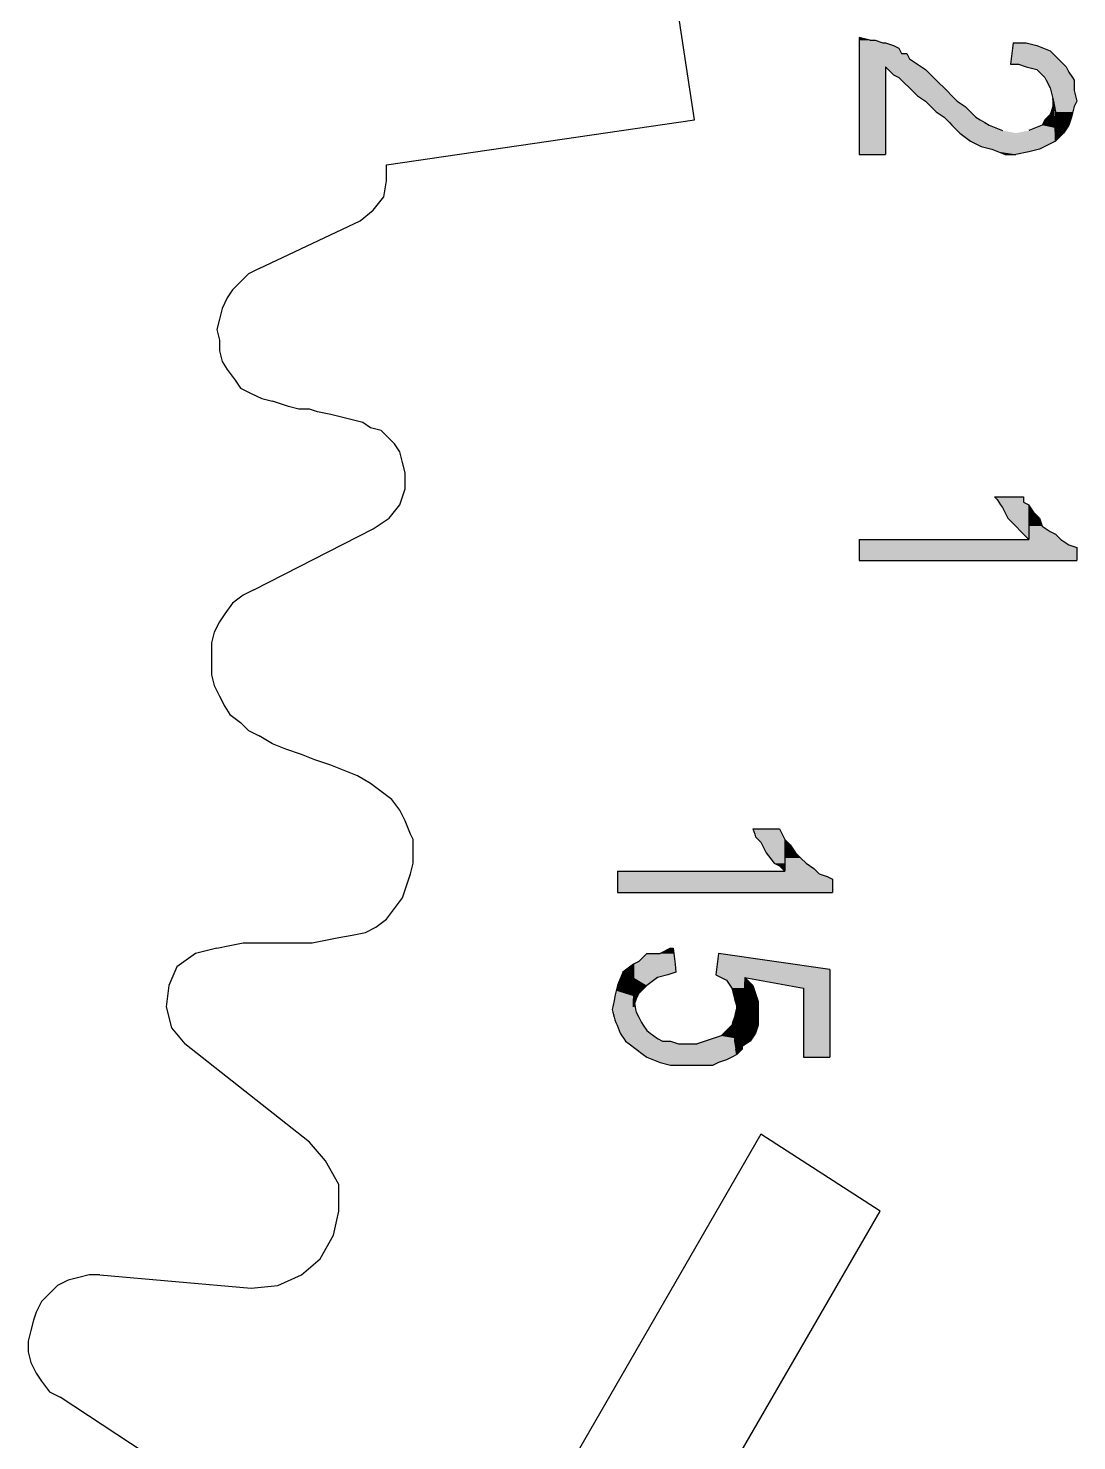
# Model space of a CAD drawing. Extents: x -1063 to 1100, y -467 to 441.
# Drawn here: x 955.3 to 1021.1, y -365.2 to -276.5 of the extents above; entities that cross this region are included whole.
import ezdxf

# ---------------------------------------------------------------- set-up
doc = ezdxf.new("R2010")
doc.units = 0
doc.layers.add('H', color=7, linetype='CONTINUOUS')
doc.layers.add('P', color=250, linetype='CONTINUOUS')

# ---------------------------------------------------------------- blocks, each defined once
blk = doc.blocks.new('*U444')
at = {"layer": 'H', "color": 0, "linetype": 'CONTINUOUS'}
for p, q in [((1007.465, -277.084), (1007.465, -277.251)), ((1008.132, -277.251), (1007.465, -277.084)), ((1007.465, -277.251), (1007.465, -277.417)), ((1007.465, -277.417), (1007.465, -277.584)), ((1008.132, -277.251), (1008.465, -277.251)), ((1008.465, -277.251), (1008.965, -277.417)), ((1008.965, -277.417), (1009.132, -277.417)), ((1009.132, -277.417), (1009.632, -277.584)), ((1007.465, -277.584), (1007.465, -277.751)), ((1007.465, -277.751), (1007.465, -278.084)), ((1007.465, -278.084), (1007.465, -278.417)), ((1009.632, -277.584), (1009.965, -277.751)), ((1009.965, -277.751), (1010.132, -278.084)), ((1010.132, -278.084), (1010.465, -278.084)), ((1010.465, -278.084), (1010.632, -278.417)), ((1007.465, -278.417), (1007.465, -278.751)), ((1007.465, -278.751), (1007.465, -278.917)), ((1007.465, -278.917), (1007.465, -279.084)), ((1007.465, -279.084), (1007.465, -279.417)), ((1009.132, -278.917), (1009.132, -279.084)), ((1009.132, -278.917), (1009.298, -279.084)), ((1009.132, -279.084), (1009.132, -279.417)), ((1009.298, -279.084), (1009.632, -279.417)), ((1010.632, -278.417), (1011.132, -278.751)), ((1011.132, -278.751), (1011.382, -278.917)), ((1011.382, -278.917), (1011.632, -279.084)), ((1011.632, -279.084), (1011.965, -279.417)), ((1007.465, -279.417), (1007.465, -279.584)), ((1007.465, -279.584), (1007.465, -279.917)), ((1007.465, -279.917), (1007.465, -280.251)), ((1009.132, -279.417), (1009.132, -279.584)), ((1009.132, -279.584), (1009.132, -279.917)), ((1009.132, -279.917), (1009.132, -280.251)), ((1009.632, -279.417), (1009.965, -279.584)), ((1009.965, -279.584), (1010.298, -279.917)), ((1010.298, -279.917), (1010.632, -280.251)), ((1011.965, -279.417), (1012.132, -279.584)), ((1012.132, -279.584), (1012.465, -279.917)), ((1012.465, -279.917), (1012.798, -280.251)), ((1007.465, -280.251), (1007.465, -280.417)), ((1007.465, -280.417), (1007.465, -280.751)), ((1007.465, -280.751), (1007.465, -280.917)), ((1007.465, -280.917), (1007.465, -281.084)), ((1009.132, -280.251), (1009.132, -280.417)), ((1009.132, -280.417), (1009.132, -280.751)), ((1009.132, -280.751), (1009.132, -280.917)), ((1009.132, -280.917), (1009.132, -281.084)), ((1010.632, -280.251), (1010.798, -280.417)), ((1010.798, -280.417), (1011.132, -280.751)), ((1011.132, -280.751), (1011.382, -280.917)), ((1011.382, -280.917), (1011.632, -281.084)), ((1012.798, -280.251), (1012.965, -280.417)), ((1012.965, -280.417), (1013.298, -280.751)), ((1013.298, -280.751), (1013.465, -280.917)), ((1013.465, -280.917), (1013.632, -281.084)), ((1019.632, -280.917), (1019.632, -281.084)), ((1019.642, -281.084), (1019.632, -280.917)), ((1007.465, -281.084), (1007.465, -281.417)), ((1007.465, -281.417), (1007.465, -281.751)), ((1007.465, -281.751), (1007.465, -281.917)), ((1007.465, -281.917), (1007.465, -282.084)), ((1009.132, -281.084), (1009.132, -281.417)), ((1009.132, -281.417), (1009.132, -281.751)), ((1009.132, -281.751), (1009.132, -281.917)), ((1009.132, -281.917), (1009.132, -282.084)), ((1011.632, -281.084), (1011.965, -281.417)), ((1011.965, -281.417), (1012.298, -281.751)), ((1012.298, -281.751), (1012.548, -281.917)), ((1012.548, -281.917), (1012.798, -282.084)), ((1013.632, -281.084), (1014.132, -281.417)), ((1014.132, -281.417), (1014.465, -281.751)), ((1014.465, -281.751), (1014.632, -281.917)), ((1014.632, -281.917), (1014.798, -282.084)), ((1019.465, -281.917), (1019.298, -282.084)), ((1019.521, -281.751), (1019.465, -281.917)), ((1019.632, -281.417), (1019.521, -281.751)), ((1019.632, -281.084), (1019.632, -281.417)), ((1019.642, -281.084), (1019.663, -281.417)), ((1019.663, -281.417), (1019.684, -281.751)), ((1019.684, -281.751), (1019.694, -281.917)), ((1019.694, -281.917), (1019.705, -282.084)), ((1007.465, -282.084), (1007.465, -282.251)), ((1007.465, -282.251), (1007.465, -282.417)), ((1007.465, -282.417), (1007.465, -282.584)), ((1007.465, -282.584), (1007.465, -282.751)), ((1007.465, -282.751), (1007.465, -282.917)), ((1009.132, -282.084), (1009.132, -282.251)), ((1009.132, -282.251), (1009.132, -282.417)), ((1009.132, -282.417), (1009.132, -282.584)), ((1009.132, -282.584), (1009.132, -282.751)), ((1009.132, -282.751), (1009.132, -282.917)), ((1012.798, -282.084), (1012.965, -282.251)), ((1012.965, -282.251), (1013.132, -282.417)), ((1013.132, -282.417), (1013.298, -282.584)), ((1013.298, -282.584), (1013.465, -282.751)), ((1013.465, -282.751), (1013.632, -282.917)), ((1014.798, -282.084), (1015.076, -282.251)), ((1015.076, -282.251), (1015.354, -282.417)), ((1015.354, -282.417), (1015.632, -282.584)), ((1015.632, -282.584), (1016.048, -282.751)), ((1016.048, -282.751), (1016.465, -282.917)), ((1018.548, -282.751), (1018.132, -282.917)), ((1018.965, -282.584), (1018.548, -282.751)), ((1019.048, -282.417), (1018.965, -282.584)), ((1019.132, -282.251), (1019.048, -282.417)), ((1019.298, -282.084), (1019.132, -282.251)), ((1019.705, -282.084), (1019.715, -282.251)), ((1019.715, -282.251), (1019.725, -282.417)), ((1019.725, -282.417), (1019.736, -282.584)), ((1019.736, -282.584), (1019.746, -282.751)), ((1019.746, -282.751), (1019.757, -282.917)), ((1007.465, -282.917), (1007.465, -283.084)), ((1007.465, -283.084), (1007.465, -283.584)), ((1007.465, -283.584), (1007.465, -283.751)), ((1009.132, -282.917), (1009.132, -283.084)), ((1009.132, -283.084), (1009.132, -283.584)), ((1009.132, -283.584), (1009.132, -283.751)), ((1013.632, -282.917), (1013.798, -283.084)), ((1013.798, -283.084), (1014.465, -283.584)), ((1014.465, -283.584), (1014.798, -283.751)), ((1019.798, -283.584), (1019.465, -283.751)), ((1019.757, -282.917), (1019.767, -283.084)), ((1019.767, -283.084), (1019.798, -283.584)), ((1007.465, -283.751), (1007.465, -283.917)), ((1007.465, -283.917), (1007.465, -284.084)), ((1007.465, -284.084), (1007.465, -284.251)), ((1007.465, -284.251), (1007.465, -284.417)), ((1007.465, -284.417), (1009.132, -284.417)), ((1009.132, -283.751), (1009.132, -283.917)), ((1009.132, -283.917), (1009.132, -284.084)), ((1009.132, -284.084), (1009.132, -284.251)), ((1009.132, -284.251), (1009.132, -284.417)), ((1014.798, -283.751), (1015.132, -283.917)), ((1015.132, -283.917), (1015.798, -284.084)), ((1015.798, -284.084), (1016.215, -284.251)), ((1016.215, -284.251), (1016.632, -284.417)), ((1016.632, -284.417), (1017.298, -284.417)), ((1018.132, -284.251), (1017.298, -284.417)), ((1018.798, -284.084), (1018.132, -284.251)), ((1019.132, -283.917), (1018.798, -284.084)), ((1019.465, -283.751), (1019.132, -283.917))]:
    blk.add_line(p, q, dxfattribs=at)
for points in [[(1007.465, -277.084), (1007.465, -277.251), (1008.132, -277.251)], [(1007.465, -277.251), (1007.465, -277.417), (1008.965, -277.417)], [(1007.465, -277.417), (1007.465, -277.584), (1009.632, -277.584)], [(1008.132, -277.251), (1008.132, -277.251), (1008.465, -277.251)], [(1008.965, -277.417), (1008.965, -277.417), (1009.132, -277.417)], [(1007.465, -277.584), (1007.465, -277.751), (1009.965, -277.751)], [(1007.465, -277.751), (1007.465, -278.084), (1010.132, -278.084)], [(1007.465, -278.084), (1007.465, -278.417), (1010.632, -278.417)], [(1010.132, -278.084), (1010.132, -278.084), (1010.465, -278.084)], [(1007.465, -278.417), (1007.465, -278.751), (1011.132, -278.751)], [(1007.465, -278.751), (1007.465, -278.917), (1011.382, -278.917)], [(1007.465, -278.917), (1007.465, -279.084), (1009.132, -279.084)], [(1007.465, -279.084), (1007.465, -279.417), (1009.132, -279.417)], [(1009.132, -278.917), (1009.298, -279.084), (1011.632, -279.084)], [(1009.298, -279.084), (1009.632, -279.417), (1011.965, -279.417)], [(1007.465, -279.417), (1007.465, -279.584), (1009.132, -279.584)], [(1007.465, -279.584), (1007.465, -279.917), (1009.132, -279.917)], [(1007.465, -279.917), (1007.465, -280.251), (1009.132, -280.251)], [(1009.632, -279.417), (1009.965, -279.584), (1012.132, -279.584)], [(1009.965, -279.584), (1010.298, -279.917), (1012.465, -279.917)], [(1010.298, -279.917), (1010.632, -280.251), (1012.798, -280.251)], [(1007.465, -280.251), (1007.465, -280.417), (1009.132, -280.417)], [(1007.465, -280.417), (1007.465, -280.751), (1009.132, -280.751)], [(1007.465, -280.751), (1007.465, -280.917), (1009.132, -280.917)], [(1007.465, -280.917), (1007.465, -281.084), (1009.132, -281.084)], [(1010.632, -280.251), (1010.798, -280.417), (1012.965, -280.417)], [(1010.798, -280.417), (1011.132, -280.751), (1013.298, -280.751)], [(1011.132, -280.751), (1011.382, -280.917), (1013.465, -280.917)], [(1011.382, -280.917), (1011.632, -281.084), (1013.632, -281.084)], [(1019.632, -280.917), (1019.632, -281.084), (1019.642, -281.084)], [(1007.465, -281.084), (1007.465, -281.417), (1009.132, -281.417)], [(1007.465, -281.417), (1007.465, -281.751), (1009.132, -281.751)], [(1007.465, -281.751), (1007.465, -281.917), (1009.132, -281.917)], [(1007.465, -281.917), (1007.465, -282.084), (1009.132, -282.084)], [(1011.632, -281.084), (1011.965, -281.417), (1014.132, -281.417)], [(1011.965, -281.417), (1012.298, -281.751), (1014.465, -281.751)], [(1012.298, -281.751), (1012.548, -281.917), (1014.632, -281.917)], [(1012.548, -281.917), (1012.798, -282.084), (1014.798, -282.084)], [(1019.465, -281.917), (1019.298, -282.084), (1019.705, -282.084)], [(1019.521, -281.751), (1019.465, -281.917), (1019.694, -281.917)], [(1019.632, -281.417), (1019.521, -281.751), (1019.684, -281.751)], [(1019.632, -281.084), (1019.632, -281.417), (1019.663, -281.417)], [(1007.465, -282.084), (1007.465, -282.251), (1009.132, -282.251)], [(1007.465, -282.251), (1007.465, -282.417), (1009.132, -282.417)], [(1007.465, -282.417), (1007.465, -282.584), (1009.132, -282.584)], [(1007.465, -282.584), (1007.465, -282.751), (1009.132, -282.751)], [(1007.465, -282.751), (1007.465, -282.917), (1009.132, -282.917)], [(1012.798, -282.084), (1012.965, -282.251), (1015.076, -282.251)], [(1012.965, -282.251), (1013.132, -282.417), (1015.354, -282.417)], [(1013.132, -282.417), (1013.298, -282.584), (1015.632, -282.584)], [(1013.298, -282.584), (1013.465, -282.751), (1016.048, -282.751)], [(1013.465, -282.751), (1013.632, -282.917), (1016.465, -282.917)], [(1018.548, -282.751), (1018.132, -282.917), (1019.757, -282.917)], [(1018.965, -282.584), (1018.548, -282.751), (1019.746, -282.751)], [(1019.048, -282.417), (1018.965, -282.584), (1019.736, -282.584)], [(1019.132, -282.251), (1019.048, -282.417), (1019.725, -282.417)], [(1019.298, -282.084), (1019.132, -282.251), (1019.715, -282.251)], [(1007.465, -282.917), (1007.465, -283.084), (1009.132, -283.084)], [(1007.465, -283.084), (1007.465, -283.584), (1009.132, -283.584)], [(1007.465, -283.584), (1007.465, -283.751), (1009.132, -283.751)], [(1013.632, -282.917), (1013.798, -283.084), (1017.298, -283.084)], [(1013.798, -283.084), (1014.465, -283.584), (1019.798, -283.584)], [(1014.465, -283.584), (1014.798, -283.751), (1019.465, -283.751)], [(1018.132, -282.917), (1017.298, -283.084), (1019.767, -283.084)], [(1007.465, -283.751), (1007.465, -283.917), (1009.132, -283.917)], [(1007.465, -283.917), (1007.465, -284.084), (1009.132, -284.084)], [(1007.465, -284.084), (1007.465, -284.251), (1009.132, -284.251)], [(1007.465, -284.251), (1007.465, -284.417), (1009.132, -284.417)], [(1007.465, -284.417), (1007.465, -284.417), (1009.132, -284.417)], [(1014.798, -283.751), (1015.132, -283.917), (1019.132, -283.917)], [(1015.132, -283.917), (1015.798, -284.084), (1018.798, -284.084)], [(1015.798, -284.084), (1016.215, -284.251), (1018.132, -284.251)], [(1016.215, -284.251), (1016.632, -284.417), (1017.298, -284.417)], [(1016.632, -284.417), (1016.632, -284.417), (1017.298, -284.417)]]:
    blk.add_solid(points, dxfattribs=at)
at = {"layer": 'H', "color": 0, "linetype": 'CONTINUOUS', "extrusion": (0, 0, -1)}
for points in [[(-1007.465, -277.251), (-1008.465, -277.251), (-1008.965, -277.417)], [(-1007.465, -277.417), (-1009.132, -277.417), (-1009.632, -277.584)], [(-1007.465, -277.584), (-1009.632, -277.584), (-1009.965, -277.751)], [(-1007.465, -277.751), (-1009.965, -277.751), (-1010.132, -278.084)], [(-1007.465, -278.084), (-1010.465, -278.084), (-1010.632, -278.417)], [(-1007.465, -278.417), (-1010.632, -278.417), (-1011.132, -278.751)], [(-1007.465, -278.751), (-1011.132, -278.751), (-1011.382, -278.917)], [(-1007.465, -278.917), (-1009.132, -278.917), (-1009.132, -279.084)], [(-1007.465, -279.084), (-1009.132, -279.084), (-1009.132, -279.417)], [(-1009.132, -278.917), (-1011.382, -278.917), (-1011.632, -279.084)], [(-1009.298, -279.084), (-1011.632, -279.084), (-1011.965, -279.417)], [(-1007.465, -279.417), (-1009.132, -279.417), (-1009.132, -279.584)], [(-1007.465, -279.584), (-1009.132, -279.584), (-1009.132, -279.917)], [(-1007.465, -279.917), (-1009.132, -279.917), (-1009.132, -280.251)], [(-1009.632, -279.417), (-1011.965, -279.417), (-1012.132, -279.584)], [(-1009.965, -279.584), (-1012.132, -279.584), (-1012.465, -279.917)], [(-1010.298, -279.917), (-1012.465, -279.917), (-1012.798, -280.251)], [(-1007.465, -280.251), (-1009.132, -280.251), (-1009.132, -280.417)], [(-1007.465, -280.417), (-1009.132, -280.417), (-1009.132, -280.751)], [(-1007.465, -280.751), (-1009.132, -280.751), (-1009.132, -280.917)], [(-1007.465, -280.917), (-1009.132, -280.917), (-1009.132, -281.084)], [(-1010.632, -280.251), (-1012.798, -280.251), (-1012.965, -280.417)], [(-1010.798, -280.417), (-1012.965, -280.417), (-1013.298, -280.751)], [(-1011.132, -280.751), (-1013.298, -280.751), (-1013.465, -280.917)], [(-1011.382, -280.917), (-1013.465, -280.917), (-1013.632, -281.084)], [(-1007.465, -281.084), (-1009.132, -281.084), (-1009.132, -281.417)], [(-1007.465, -281.417), (-1009.132, -281.417), (-1009.132, -281.751)], [(-1007.465, -281.751), (-1009.132, -281.751), (-1009.132, -281.917)], [(-1007.465, -281.917), (-1009.132, -281.917), (-1009.132, -282.084)], [(-1011.632, -281.084), (-1013.632, -281.084), (-1014.132, -281.417)], [(-1011.965, -281.417), (-1014.132, -281.417), (-1014.465, -281.751)], [(-1012.298, -281.751), (-1014.465, -281.751), (-1014.632, -281.917)], [(-1012.548, -281.917), (-1014.632, -281.917), (-1014.798, -282.084)], [(-1019.465, -281.917), (-1019.694, -281.917), (-1019.705, -282.084)], [(-1019.521, -281.751), (-1019.684, -281.751), (-1019.694, -281.917)], [(-1019.632, -281.084), (-1019.642, -281.084), (-1019.663, -281.417)], [(-1019.632, -281.417), (-1019.663, -281.417), (-1019.684, -281.751)], [(-1007.465, -282.084), (-1009.132, -282.084), (-1009.132, -282.251)], [(-1007.465, -282.251), (-1009.132, -282.251), (-1009.132, -282.417)], [(-1007.465, -282.417), (-1009.132, -282.417), (-1009.132, -282.584)], [(-1007.465, -282.584), (-1009.132, -282.584), (-1009.132, -282.751)], [(-1007.465, -282.751), (-1009.132, -282.751), (-1009.132, -282.917)], [(-1012.798, -282.084), (-1014.798, -282.084), (-1015.076, -282.251)], [(-1012.965, -282.251), (-1015.076, -282.251), (-1015.354, -282.417)], [(-1013.132, -282.417), (-1015.354, -282.417), (-1015.632, -282.584)], [(-1013.298, -282.584), (-1015.632, -282.584), (-1016.048, -282.751)], [(-1013.465, -282.751), (-1016.048, -282.751), (-1016.465, -282.917)], [(-1018.548, -282.751), (-1019.746, -282.751), (-1019.757, -282.917)], [(-1018.965, -282.584), (-1019.736, -282.584), (-1019.746, -282.751)], [(-1019.048, -282.417), (-1019.725, -282.417), (-1019.736, -282.584)], [(-1019.132, -282.251), (-1019.715, -282.251), (-1019.725, -282.417)], [(-1019.298, -282.084), (-1019.705, -282.084), (-1019.715, -282.251)], [(-1007.465, -282.917), (-1009.132, -282.917), (-1009.132, -283.084)], [(-1007.465, -283.084), (-1009.132, -283.084), (-1009.132, -283.584)], [(-1007.465, -283.584), (-1009.132, -283.584), (-1009.132, -283.751)], [(-1013.632, -282.917), (-1016.465, -282.917), (-1017.298, -283.084)], [(-1013.798, -283.084), (-1019.767, -283.084), (-1019.798, -283.584)], [(-1014.465, -283.584), (-1019.798, -283.584), (-1019.465, -283.751)], [(-1018.132, -282.917), (-1019.757, -282.917), (-1019.767, -283.084)], [(-1007.465, -283.751), (-1009.132, -283.751), (-1009.132, -283.917)], [(-1007.465, -283.917), (-1009.132, -283.917), (-1009.132, -284.084)], [(-1007.465, -284.084), (-1009.132, -284.084), (-1009.132, -284.251)], [(-1007.465, -284.251), (-1009.132, -284.251), (-1009.132, -284.417)], [(-1014.798, -283.751), (-1019.465, -283.751), (-1019.132, -283.917)], [(-1015.132, -283.917), (-1019.132, -283.917), (-1018.798, -284.084)], [(-1015.798, -284.084), (-1018.798, -284.084), (-1018.132, -284.251)], [(-1016.215, -284.251), (-1018.132, -284.251), (-1017.298, -284.417)]]:
    blk.add_solid(points, dxfattribs=at)
blk = doc.blocks.new('*U445')
at = {"layer": 'H', "color": 0, "linetype": 'CONTINUOUS'}
for p, q in [((1017.132, -277.417), (1017.111, -277.584)), ((1017.132, -277.417), (1017.965, -277.417)), ((1017.965, -277.417), (1018.632, -277.584)), ((1017.069, -277.917), (1017.007, -278.417)), ((1017.111, -277.584), (1017.069, -277.917)), ((1018.632, -277.584), (1019.465, -277.917)), ((1019.465, -277.917), (1019.965, -278.417)), ((1017.007, -278.417), (1016.965, -278.751)), ((1016.965, -278.751), (1017.465, -278.751)), ((1017.465, -278.751), (1017.965, -278.917)), ((1017.965, -278.917), (1018.632, -279.084)), ((1018.632, -279.084), (1018.798, -279.251)), ((1018.798, -279.251), (1019.132, -279.584)), ((1019.965, -278.417), (1020.298, -278.751)), ((1020.298, -278.751), (1020.465, -278.917)), ((1020.465, -278.917), (1020.548, -279.084)), ((1020.548, -279.084), (1020.632, -279.251)), ((1020.632, -279.251), (1020.854, -279.584)), ((1019.132, -279.584), (1019.215, -279.751)), ((1019.215, -279.751), (1019.465, -280.251)), ((1020.854, -279.584), (1020.965, -279.751)), ((1020.965, -279.751), (1020.965, -280.251)), ((1019.465, -280.251), (1019.507, -280.417)), ((1019.507, -280.417), (1019.632, -280.917)), ((1019.632, -280.917), (1019.665, -281.084)), ((1020.965, -280.251), (1020.965, -280.417)), ((1020.965, -280.417), (1021.09, -280.917)), ((1021.09, -280.917), (1021.132, -281.084)), ((1019.665, -281.084), (1019.732, -281.417)), ((1019.732, -281.417), (1019.798, -281.751)), ((1019.798, -281.751), (1019.798, -282.084)), ((1020.882, -281.751), (1020.798, -282.084)), ((1020.965, -281.417), (1020.882, -281.751)), ((1021.132, -281.084), (1020.965, -281.417)), ((1019.798, -282.084), (1019.798, -282.584)), ((1019.798, -282.584), (1019.798, -283.084)), ((1020.632, -282.584), (1020.298, -283.084)), ((1020.798, -282.084), (1020.632, -282.584)), ((1020.298, -283.084), (1019.798, -283.584)), ((1019.798, -283.584), (1019.798, -283.084))]:
    blk.add_line(p, q, dxfattribs=at)
for points in [[(1017.132, -277.417), (1017.111, -277.584), (1018.632, -277.584)], [(1017.132, -277.417), (1017.132, -277.417), (1017.965, -277.417)], [(1017.069, -277.917), (1017.007, -278.417), (1019.965, -278.417)], [(1017.111, -277.584), (1017.069, -277.917), (1019.465, -277.917)], [(1017.007, -278.417), (1016.965, -278.751), (1020.298, -278.751)], [(1016.965, -278.751), (1016.965, -278.751), (1017.465, -278.751)], [(1017.465, -278.751), (1017.965, -278.917), (1020.465, -278.917)], [(1017.965, -278.917), (1018.632, -279.084), (1020.548, -279.084)], [(1018.632, -279.084), (1018.798, -279.251), (1020.632, -279.251)], [(1018.798, -279.251), (1019.132, -279.584), (1020.854, -279.584)], [(1019.132, -279.584), (1019.215, -279.751), (1020.965, -279.751)], [(1019.215, -279.751), (1019.465, -280.251), (1020.965, -280.251)], [(1019.465, -280.251), (1019.507, -280.417), (1020.965, -280.417)], [(1019.507, -280.417), (1019.632, -280.917), (1021.09, -280.917)], [(1019.632, -280.917), (1019.665, -281.084), (1021.132, -281.084)], [(1019.665, -281.084), (1019.732, -281.417), (1020.965, -281.417)], [(1019.732, -281.417), (1019.798, -281.751), (1020.882, -281.751)], [(1019.798, -281.751), (1019.798, -282.084), (1020.798, -282.084)], [(1019.798, -282.084), (1019.798, -282.584), (1020.632, -282.584)], [(1019.798, -282.584), (1019.798, -283.084), (1020.298, -283.084)]]:
    blk.add_solid(points, dxfattribs=at)
at = {"layer": 'H', "color": 0, "linetype": 'CONTINUOUS', "extrusion": (0, 0, -1)}
for points in [[(-1017.132, -277.417), (-1017.965, -277.417), (-1018.632, -277.584)], [(-1017.069, -277.917), (-1019.465, -277.917), (-1019.965, -278.417)], [(-1017.111, -277.584), (-1018.632, -277.584), (-1019.465, -277.917)], [(-1017.007, -278.417), (-1019.965, -278.417), (-1020.298, -278.751)], [(-1017.465, -278.751), (-1020.298, -278.751), (-1020.465, -278.917)], [(-1017.965, -278.917), (-1020.465, -278.917), (-1020.548, -279.084)], [(-1018.632, -279.084), (-1020.548, -279.084), (-1020.632, -279.251)], [(-1018.798, -279.251), (-1020.632, -279.251), (-1020.854, -279.584)], [(-1019.132, -279.584), (-1020.854, -279.584), (-1020.965, -279.751)], [(-1019.215, -279.751), (-1020.965, -279.751), (-1020.965, -280.251)], [(-1019.465, -280.251), (-1020.965, -280.251), (-1020.965, -280.417)], [(-1019.507, -280.417), (-1020.965, -280.417), (-1021.09, -280.917)], [(-1019.632, -280.917), (-1021.09, -280.917), (-1021.132, -281.084)], [(-1019.665, -281.084), (-1021.132, -281.084), (-1020.965, -281.417)], [(-1019.732, -281.417), (-1020.965, -281.417), (-1020.882, -281.751)], [(-1019.798, -281.751), (-1020.882, -281.751), (-1020.798, -282.084)], [(-1019.798, -282.084), (-1020.798, -282.084), (-1020.632, -282.584)], [(-1019.798, -282.584), (-1020.632, -282.584), (-1020.298, -283.084)], [(-1019.798, -283.084), (-1020.298, -283.084), (-1019.798, -283.584)]]:
    blk.add_solid(points, dxfattribs=at)
blk = doc.blocks.new('*U483')
at = {"layer": 'H', "color": 0, "linetype": 'CONTINUOUS'}
for p, q in [((1000.798, -326.751), (1002.465, -326.751)), ((1000.798, -326.751), (1000.909, -327.084)), ((1000.909, -327.084), (1000.965, -327.251)), ((1002.465, -326.751), (1002.632, -327.084)), ((1002.632, -327.084), (1002.715, -327.251)), ((1000.965, -327.251), (1001.132, -327.417)), ((1001.132, -327.417), (1001.298, -327.584)), ((1001.298, -327.584), (1001.632, -328.251)), ((1002.715, -327.251), (1002.798, -327.417)), ((1002.798, -327.417), (1002.798, -327.584)), ((1002.798, -327.584), (1002.798, -328.251)), ((1001.632, -328.251), (1002.132, -328.917)), ((1002.132, -328.917), (1002.465, -329.084)), ((1002.798, -328.251), (1002.798, -328.917)), ((1002.798, -328.917), (1002.798, -329.084)), ((1002.798, -329.417), (1002.465, -329.084)), ((1002.798, -329.084), (1002.798, -329.417))]:
    blk.add_line(p, q, dxfattribs=at)
for points in [[(1000.798, -326.751), (1000.798, -326.751), (1002.465, -326.751)], [(1000.798, -326.751), (1000.909, -327.084), (1002.632, -327.084)], [(1000.909, -327.084), (1000.965, -327.251), (1002.715, -327.251)], [(1000.965, -327.251), (1001.132, -327.417), (1002.798, -327.417)], [(1001.132, -327.417), (1001.298, -327.584), (1002.798, -327.584)], [(1001.298, -327.584), (1001.632, -328.251), (1002.798, -328.251)], [(1001.632, -328.251), (1002.132, -328.917), (1002.798, -328.917)], [(1002.132, -328.917), (1002.465, -329.084), (1002.798, -329.084)]]:
    blk.add_solid(points, dxfattribs=at)
at = {"layer": 'H', "color": 0, "linetype": 'CONTINUOUS', "extrusion": (0, 0, -1)}
for points in [[(-1000.798, -326.751), (-1002.465, -326.751), (-1002.632, -327.084)], [(-1000.909, -327.084), (-1002.632, -327.084), (-1002.715, -327.251)], [(-1000.965, -327.251), (-1002.715, -327.251), (-1002.798, -327.417)], [(-1001.132, -327.417), (-1002.798, -327.417), (-1002.798, -327.584)], [(-1001.298, -327.584), (-1002.798, -327.584), (-1002.798, -328.251)], [(-1001.632, -328.251), (-1002.798, -328.251), (-1002.798, -328.917)], [(-1002.132, -328.917), (-1002.798, -328.917), (-1002.798, -329.084)], [(-1002.465, -329.084), (-1002.798, -329.084), (-1002.798, -329.417)]]:
    blk.add_solid(points, dxfattribs=at)
blk = doc.blocks.new('*U484')
at = {"layer": 'H', "color": 0, "linetype": 'CONTINUOUS'}
for p, q in [((1002.798, -327.417), (1002.798, -327.751)), ((1003.132, -327.751), (1002.798, -327.417)), ((1002.798, -327.751), (1002.798, -328.251)), ((1003.132, -327.751), (1003.465, -328.251)), ((1002.798, -328.251), (1002.798, -328.584)), ((1002.798, -328.584), (1002.798, -328.917)), ((1002.798, -328.917), (1002.798, -329.251)), ((1003.465, -328.251), (1003.798, -328.584)), ((1003.798, -328.584), (1004.132, -328.917)), ((1004.132, -328.917), (1004.632, -329.251)), ((992.298, -329.417), (1002.798, -329.417)), ((992.298, -329.417), (992.298, -329.584)), ((992.298, -329.584), (992.298, -329.751)), ((992.298, -329.751), (992.298, -329.917)), ((1002.798, -329.251), (1002.798, -329.417)), ((1004.632, -329.251), (1004.798, -329.417)), ((1004.798, -329.417), (1004.965, -329.584)), ((1004.965, -329.584), (1005.465, -329.751)), ((1005.465, -329.751), (1005.798, -329.917)), ((992.298, -329.917), (992.298, -330.751)), ((1005.798, -329.917), (1005.798, -330.751)), ((992.298, -330.751), (1005.798, -330.751))]:
    blk.add_line(p, q, dxfattribs=at)
for points in [[(1002.798, -327.417), (1002.798, -327.751), (1003.132, -327.751)], [(1002.798, -327.751), (1002.798, -328.251), (1003.465, -328.251)], [(1002.798, -328.251), (1002.798, -328.584), (1003.798, -328.584)], [(1002.798, -328.584), (1002.798, -328.917), (1004.132, -328.917)], [(1002.798, -328.917), (1002.798, -329.251), (1004.632, -329.251)], [(992.298, -329.417), (992.298, -329.417), (1002.798, -329.417)], [(992.298, -329.417), (992.298, -329.584), (1004.965, -329.584)], [(992.298, -329.584), (992.298, -329.751), (1005.465, -329.751)], [(992.298, -329.751), (992.298, -329.917), (1005.798, -329.917)], [(1002.798, -329.251), (1002.798, -329.417), (1004.798, -329.417)], [(992.298, -329.917), (992.298, -330.751), (1005.798, -330.751)], [(992.298, -330.751), (992.298, -330.751), (1005.798, -330.751)]]:
    blk.add_solid(points, dxfattribs=at)
at = {"layer": 'H', "color": 0, "linetype": 'CONTINUOUS', "extrusion": (0, 0, -1)}
for points in [[(-1002.798, -327.751), (-1003.132, -327.751), (-1003.465, -328.251)], [(-1002.798, -328.251), (-1003.465, -328.251), (-1003.798, -328.584)], [(-1002.798, -328.584), (-1003.798, -328.584), (-1004.132, -328.917)], [(-1002.798, -328.917), (-1004.132, -328.917), (-1004.632, -329.251)], [(-992.298, -329.417), (-1004.798, -329.417), (-1004.965, -329.584)], [(-992.298, -329.584), (-1004.965, -329.584), (-1005.465, -329.751)], [(-992.298, -329.751), (-1005.465, -329.751), (-1005.798, -329.917)], [(-1002.798, -329.251), (-1004.632, -329.251), (-1004.798, -329.417)], [(-992.298, -329.917), (-1005.798, -329.917), (-1005.798, -330.751)]]:
    blk.add_solid(points, dxfattribs=at)
blk = doc.blocks.new('*U485')
at = {"layer": 'H', "color": 0, "linetype": 'CONTINUOUS'}
for p, q in [((995.632, -334.251), (994.965, -334.584)), ((995.632, -334.251), (995.798, -334.251)), ((995.798, -334.251), (995.835, -334.584)), ((993.632, -335.084), (993.298, -335.251)), ((993.798, -334.917), (993.632, -335.084)), ((994.132, -334.584), (993.798, -334.917)), ((994.132, -334.584), (994.632, -334.584)), ((994.632, -334.584), (994.965, -334.584)), ((995.835, -334.584), (995.872, -334.917)), ((995.872, -334.917), (995.891, -335.084)), ((995.891, -335.084), (995.909, -335.251)), ((993.298, -335.251), (993.298, -335.751)), ((993.298, -335.751), (993.298, -335.917)), ((993.298, -335.917), (993.298, -336.084)), ((995.465, -335.917), (994.798, -336.084)), ((995.965, -335.751), (995.465, -335.917)), ((995.909, -335.251), (995.965, -335.751)), ((993.298, -336.084), (993.298, -336.584)), ((993.298, -336.584), (993.298, -337.084)), ((994.132, -336.584), (993.632, -337.084)), ((994.798, -336.084), (994.132, -336.584)), ((993.298, -337.084), (993.298, -337.417)), ((993.465, -337.417), (993.298, -337.917)), ((993.298, -337.917), (993.298, -337.417)), ((993.632, -337.084), (993.465, -337.417))]:
    blk.add_line(p, q, dxfattribs=at)
for points in [[(995.632, -334.251), (994.965, -334.584), (995.835, -334.584)], [(995.632, -334.251), (995.632, -334.251), (995.798, -334.251)], [(993.632, -335.084), (993.298, -335.251), (995.909, -335.251)], [(993.798, -334.917), (993.632, -335.084), (995.891, -335.084)], [(994.132, -334.584), (993.798, -334.917), (995.872, -334.917)], [(994.132, -334.584), (994.132, -334.584), (994.632, -334.584)], [(994.632, -334.584), (994.632, -334.584), (994.965, -334.584)], [(993.298, -335.251), (993.298, -335.751), (995.965, -335.751)], [(993.298, -335.751), (993.298, -335.917), (995.465, -335.917)], [(993.298, -335.917), (993.298, -336.084), (994.798, -336.084)], [(993.298, -336.084), (993.298, -336.584), (994.132, -336.584)], [(993.298, -336.584), (993.298, -337.084), (993.632, -337.084)], [(993.298, -337.084), (993.298, -337.417), (993.465, -337.417)]]:
    blk.add_solid(points, dxfattribs=at)
at = {"layer": 'H', "color": 0, "linetype": 'CONTINUOUS', "extrusion": (0, 0, -1)}
for points in [[(-995.632, -334.251), (-995.798, -334.251), (-995.835, -334.584)], [(-993.632, -335.084), (-995.891, -335.084), (-995.909, -335.251)], [(-993.798, -334.917), (-995.872, -334.917), (-995.891, -335.084)], [(-994.132, -334.584), (-995.835, -334.584), (-995.872, -334.917)], [(-993.298, -335.251), (-995.909, -335.251), (-995.965, -335.751)], [(-993.298, -335.751), (-995.965, -335.751), (-995.465, -335.917)], [(-993.298, -335.917), (-995.465, -335.917), (-994.798, -336.084)], [(-993.298, -336.084), (-994.798, -336.084), (-994.132, -336.584)], [(-993.298, -336.584), (-994.132, -336.584), (-993.632, -337.084)], [(-993.298, -337.084), (-993.632, -337.084), (-993.465, -337.417)], [(-993.298, -337.417), (-993.465, -337.417), (-993.298, -337.917)]]:
    blk.add_solid(points, dxfattribs=at)
blk = doc.blocks.new('*U486')
at = {"layer": 'H', "color": 0, "linetype": 'CONTINUOUS'}
for p, q in [((992.565, -335.917), (992.365, -336.417)), ((992.632, -335.751), (992.565, -335.917)), ((993.298, -335.251), (992.632, -335.751)), ((993.298, -335.751), (993.298, -335.251)), ((993.298, -335.751), (993.298, -335.917)), ((993.298, -335.917), (993.298, -336.417)), ((992.298, -336.584), (992.215, -336.917)), ((992.365, -336.417), (992.298, -336.584)), ((993.298, -336.417), (993.298, -336.584)), ((993.298, -336.584), (993.298, -336.917)), ((992.098, -337.417), (991.998, -337.917)), ((992.132, -337.251), (992.098, -337.417)), ((992.215, -336.917), (992.132, -337.251)), ((993.298, -336.917), (993.298, -337.251)), ((993.298, -337.251), (993.298, -337.417)), ((993.298, -337.417), (993.398, -337.917)), ((991.998, -337.917), (991.965, -338.084)), ((991.965, -338.084), (992.007, -338.251)), ((992.007, -338.251), (992.09, -338.584)), ((992.09, -338.584), (992.132, -338.751)), ((993.398, -337.917), (993.432, -338.084)), ((993.432, -338.084), (993.465, -338.251)), ((993.465, -338.251), (993.632, -338.584)), ((993.632, -338.584), (993.715, -338.751)), ((999.632, -338.584), (999.576, -338.751)), ((999.715, -338.251), (999.632, -338.584)), ((999.757, -338.084), (999.715, -338.251)), ((999.798, -337.917), (999.757, -338.084)), ((999.798, -338.084), (999.798, -337.917)), ((999.798, -338.084), (999.798, -338.251)), ((999.798, -338.251), (999.798, -338.584)), ((999.798, -338.584), (999.798, -338.751)), ((992.132, -338.751), (992.198, -338.917)), ((992.198, -338.917), (992.265, -339.084)), ((992.265, -339.084), (992.398, -339.417)), ((992.398, -339.417), (992.465, -339.584)), ((993.715, -338.751), (993.798, -338.917)), ((993.798, -338.917), (993.909, -339.084)), ((993.909, -339.084), (994.132, -339.417)), ((994.132, -339.417), (994.354, -339.584)), ((999.132, -339.417), (998.965, -339.584)), ((999.465, -339.084), (999.132, -339.417)), ((999.521, -338.917), (999.465, -339.084)), ((999.576, -338.751), (999.521, -338.917)), ((999.798, -338.751), (999.798, -338.917)), ((999.798, -338.917), (999.798, -339.084)), ((999.798, -339.084), (999.798, -339.417)), ((999.798, -339.417), (999.798, -339.584)), ((992.465, -339.584), (992.576, -339.751)), ((992.576, -339.751), (992.687, -339.917)), ((992.687, -339.917), (992.798, -340.084)), ((992.798, -340.084), (993.021, -340.251)), ((993.021, -340.251), (993.465, -340.584)), ((994.354, -339.584), (994.576, -339.751)), ((994.576, -339.751), (994.798, -339.917)), ((994.798, -339.917), (995.132, -340.084)), ((995.132, -340.084), (995.632, -340.084)), ((995.632, -340.084), (996.132, -340.251)), ((996.132, -340.251), (996.798, -340.251)), ((996.798, -340.251), (997.298, -340.251)), ((997.798, -340.084), (997.298, -340.251)), ((998.298, -339.917), (997.798, -340.084)), ((998.798, -339.751), (998.298, -339.917)), ((998.965, -339.584), (998.798, -339.751)), ((999.798, -339.584), (999.798, -339.751)), ((999.798, -339.751), (999.798, -339.917)), ((999.798, -339.917), (999.798, -340.084)), ((999.798, -340.084), (999.798, -340.251)), ((999.798, -340.251), (999.798, -340.584)), ((993.465, -340.584), (993.909, -340.917)), ((993.909, -340.917), (994.132, -341.084)), ((994.132, -341.084), (994.548, -341.251)), ((994.548, -341.251), (994.965, -341.417)), ((999.132, -341.251), (998.632, -341.417)), ((999.465, -341.084), (999.132, -341.251)), ((999.798, -340.917), (999.465, -341.084)), ((999.798, -340.584), (999.798, -340.917)), ((994.965, -341.417), (995.632, -341.584)), ((995.632, -341.584), (996.465, -341.584)), ((996.465, -341.584), (997.798, -341.584)), ((997.798, -341.584), (998.298, -341.584)), ((998.632, -341.417), (998.298, -341.584))]:
    blk.add_line(p, q, dxfattribs=at)
for points in [[(992.565, -335.917), (992.365, -336.417), (993.298, -336.417)], [(992.632, -335.751), (992.565, -335.917), (993.298, -335.917)], [(993.298, -335.251), (992.632, -335.751), (993.298, -335.751)], [(992.298, -336.584), (992.215, -336.917), (993.298, -336.917)], [(992.365, -336.417), (992.298, -336.584), (993.298, -336.584)], [(992.098, -337.417), (991.998, -337.917), (993.398, -337.917)], [(992.132, -337.251), (992.098, -337.417), (993.298, -337.417)], [(992.215, -336.917), (992.132, -337.251), (993.298, -337.251)], [(991.998, -337.917), (991.965, -338.084), (993.432, -338.084)], [(991.965, -338.084), (992.007, -338.251), (993.465, -338.251)], [(992.007, -338.251), (992.09, -338.584), (993.632, -338.584)], [(992.09, -338.584), (992.132, -338.751), (993.715, -338.751)], [(999.632, -338.584), (999.576, -338.751), (999.798, -338.751)], [(999.715, -338.251), (999.632, -338.584), (999.798, -338.584)], [(999.757, -338.084), (999.715, -338.251), (999.798, -338.251)], [(999.798, -337.917), (999.757, -338.084), (999.798, -338.084)], [(992.132, -338.751), (992.198, -338.917), (993.798, -338.917)], [(992.198, -338.917), (992.265, -339.084), (993.909, -339.084)], [(992.265, -339.084), (992.398, -339.417), (994.132, -339.417)], [(992.398, -339.417), (992.465, -339.584), (994.354, -339.584)], [(999.132, -339.417), (998.965, -339.584), (999.798, -339.584)], [(999.465, -339.084), (999.132, -339.417), (999.798, -339.417)], [(999.521, -338.917), (999.465, -339.084), (999.798, -339.084)], [(999.576, -338.751), (999.521, -338.917), (999.798, -338.917)], [(992.465, -339.584), (992.576, -339.751), (994.576, -339.751)], [(992.576, -339.751), (992.687, -339.917), (994.798, -339.917)], [(992.687, -339.917), (992.798, -340.084), (995.132, -340.084)], [(992.798, -340.084), (993.021, -340.251), (996.132, -340.251)], [(993.021, -340.251), (993.465, -340.584), (999.798, -340.584)], [(995.132, -340.084), (995.132, -340.084), (995.632, -340.084)], [(996.132, -340.251), (996.132, -340.251), (996.798, -340.251)], [(996.798, -340.251), (996.798, -340.251), (997.298, -340.251)], [(997.798, -340.084), (997.298, -340.251), (999.798, -340.251)], [(998.298, -339.917), (997.798, -340.084), (999.798, -340.084)], [(998.798, -339.751), (998.298, -339.917), (999.798, -339.917)], [(998.965, -339.584), (998.798, -339.751), (999.798, -339.751)], [(993.465, -340.584), (993.909, -340.917), (999.798, -340.917)], [(993.909, -340.917), (994.132, -341.084), (999.465, -341.084)], [(994.132, -341.084), (994.548, -341.251), (999.132, -341.251)], [(994.548, -341.251), (994.965, -341.417), (998.632, -341.417)], [(994.965, -341.417), (995.632, -341.584), (998.298, -341.584)], [(995.632, -341.584), (995.632, -341.584), (996.465, -341.584)], [(996.465, -341.584), (996.465, -341.584), (997.798, -341.584)], [(997.798, -341.584), (997.798, -341.584), (998.298, -341.584)]]:
    blk.add_solid(points, dxfattribs=at)
at = {"layer": 'H', "color": 0, "linetype": 'CONTINUOUS', "extrusion": (0, 0, -1)}
for points in [[(-992.565, -335.917), (-993.298, -335.917), (-993.298, -336.417)], [(-992.632, -335.751), (-993.298, -335.751), (-993.298, -335.917)], [(-992.298, -336.584), (-993.298, -336.584), (-993.298, -336.917)], [(-992.365, -336.417), (-993.298, -336.417), (-993.298, -336.584)], [(-992.098, -337.417), (-993.298, -337.417), (-993.398, -337.917)], [(-992.132, -337.251), (-993.298, -337.251), (-993.298, -337.417)], [(-992.215, -336.917), (-993.298, -336.917), (-993.298, -337.251)], [(-991.965, -338.084), (-993.432, -338.084), (-993.465, -338.251)], [(-991.998, -337.917), (-993.398, -337.917), (-993.432, -338.084)], [(-992.007, -338.251), (-993.465, -338.251), (-993.632, -338.584)], [(-992.09, -338.584), (-993.632, -338.584), (-993.715, -338.751)], [(-999.632, -338.584), (-999.798, -338.584), (-999.798, -338.751)], [(-999.715, -338.251), (-999.798, -338.251), (-999.798, -338.584)], [(-999.757, -338.084), (-999.798, -338.084), (-999.798, -338.251)], [(-992.132, -338.751), (-993.715, -338.751), (-993.798, -338.917)], [(-992.198, -338.917), (-993.798, -338.917), (-993.909, -339.084)], [(-992.265, -339.084), (-993.909, -339.084), (-994.132, -339.417)], [(-992.398, -339.417), (-994.132, -339.417), (-994.354, -339.584)], [(-999.132, -339.417), (-999.798, -339.417), (-999.798, -339.584)], [(-999.465, -339.084), (-999.798, -339.084), (-999.798, -339.417)], [(-999.521, -338.917), (-999.798, -338.917), (-999.798, -339.084)], [(-999.576, -338.751), (-999.798, -338.751), (-999.798, -338.917)], [(-992.465, -339.584), (-994.354, -339.584), (-994.576, -339.751)], [(-992.576, -339.751), (-994.576, -339.751), (-994.798, -339.917)], [(-992.687, -339.917), (-994.798, -339.917), (-995.132, -340.084)], [(-992.798, -340.084), (-995.632, -340.084), (-996.132, -340.251)], [(-993.021, -340.251), (-999.798, -340.251), (-999.798, -340.584)], [(-997.798, -340.084), (-999.798, -340.084), (-999.798, -340.251)], [(-998.298, -339.917), (-999.798, -339.917), (-999.798, -340.084)], [(-998.798, -339.751), (-999.798, -339.751), (-999.798, -339.917)], [(-998.965, -339.584), (-999.798, -339.584), (-999.798, -339.751)], [(-993.465, -340.584), (-999.798, -340.584), (-999.798, -340.917)], [(-993.909, -340.917), (-999.798, -340.917), (-999.465, -341.084)], [(-994.132, -341.084), (-999.465, -341.084), (-999.132, -341.251)], [(-994.548, -341.251), (-999.132, -341.251), (-998.632, -341.417)], [(-994.965, -341.417), (-998.632, -341.417), (-998.298, -341.584)]]:
    blk.add_solid(points, dxfattribs=at)
blk = doc.blocks.new('*U487')
at = {"layer": 'H', "color": 0, "linetype": 'CONTINUOUS'}
for p, q in [((1000.279, -336.584), (1000.26, -337.084)), ((1000.298, -336.084), (1000.279, -336.584)), ((1000.798, -336.584), (1000.298, -336.084)), ((1000.798, -336.584), (1000.965, -337.084)), ((1000.241, -337.584), (1000.215, -338.251)), ((1000.26, -337.084), (1000.241, -337.584)), ((1000.965, -337.084), (1001.132, -337.584)), ((1001.132, -337.584), (1001.132, -338.251)), ((1000.202, -338.584), (1000.183, -339.084)), ((1000.215, -338.251), (1000.202, -338.584)), ((1001.132, -338.251), (1001.132, -338.584)), ((1001.132, -338.584), (1001.132, -339.084)), ((1000.183, -339.084), (1000.164, -339.584)), ((1001.132, -339.084), (1000.965, -339.584)), ((1000.632, -340.084), (1000.132, -340.417)), ((1000.132, -340.417), (1000.145, -340.084)), ((1000.164, -339.584), (1000.145, -340.084)), ((1000.965, -339.584), (1000.632, -340.084))]:
    blk.add_line(p, q, dxfattribs=at)
for points in [[(1000.279, -336.584), (1000.26, -337.084), (1000.965, -337.084)], [(1000.298, -336.084), (1000.279, -336.584), (1000.798, -336.584)], [(1000.241, -337.584), (1000.215, -338.251), (1001.132, -338.251)], [(1000.26, -337.084), (1000.241, -337.584), (1001.132, -337.584)], [(1000.202, -338.584), (1000.183, -339.084), (1001.132, -339.084)], [(1000.215, -338.251), (1000.202, -338.584), (1001.132, -338.584)], [(1000.183, -339.084), (1000.164, -339.584), (1000.965, -339.584)], [(1000.164, -339.584), (1000.145, -340.084), (1000.632, -340.084)]]:
    blk.add_solid(points, dxfattribs=at)
at = {"layer": 'H', "color": 0, "linetype": 'CONTINUOUS', "extrusion": (0, 0, -1)}
for points in [[(-1000.279, -336.584), (-1000.798, -336.584), (-1000.965, -337.084)], [(-1000.241, -337.584), (-1001.132, -337.584), (-1001.132, -338.251)], [(-1000.26, -337.084), (-1000.965, -337.084), (-1001.132, -337.584)], [(-1000.202, -338.584), (-1001.132, -338.584), (-1001.132, -339.084)], [(-1000.215, -338.251), (-1001.132, -338.251), (-1001.132, -338.584)], [(-1000.183, -339.084), (-1001.132, -339.084), (-1000.965, -339.584)], [(-1000.145, -340.084), (-1000.632, -340.084), (-1000.132, -340.417)], [(-1000.164, -339.584), (-1000.965, -339.584), (-1000.632, -340.084)]]:
    blk.add_solid(points, dxfattribs=at)
blk = doc.blocks.new('*U488')
at = {"layer": 'H', "color": 0, "linetype": 'CONTINUOUS'}
for p, q in [((998.632, -334.584), (998.507, -335.584)), ((1005.632, -335.584), (998.632, -334.584)), ((998.507, -335.584), (998.465, -335.917)), ((998.465, -335.917), (998.798, -336.084)), ((1005.632, -335.584), (1005.632, -335.917)), ((1005.632, -335.917), (1005.632, -336.084)), ((998.798, -336.084), (999.132, -336.251)), ((999.132, -336.251), (999.465, -336.751)), ((999.465, -336.751), (999.632, -337.417)), ((1000.273, -336.751), (1000.247, -337.417)), ((1000.292, -336.251), (1000.273, -336.751)), ((1000.298, -336.084), (1000.292, -336.251)), ((1000.298, -336.084), (1001.215, -336.251)), ((1001.215, -336.251), (1003.965, -336.751)), ((1003.965, -336.751), (1003.965, -337.417)), ((1005.632, -336.084), (1005.632, -336.251)), ((1005.632, -336.251), (1005.632, -336.751)), ((1005.632, -336.751), (1005.632, -337.417)), ((999.632, -337.417), (999.798, -337.917)), ((1000.247, -337.417), (1000.228, -337.917)), ((1003.965, -337.417), (1003.965, -337.917)), ((1005.632, -337.417), (1005.632, -337.917)), ((999.798, -337.917), (999.632, -338.584)), ((999.632, -338.584), (999.632, -339.251)), ((1000.202, -338.584), (1000.177, -339.251)), ((1000.228, -337.917), (1000.202, -338.584)), ((1003.965, -337.917), (1003.965, -338.584)), ((1003.965, -338.584), (1003.965, -339.251)), ((1005.632, -337.917), (1005.632, -338.584)), ((1005.632, -338.584), (1005.632, -339.251)), ((999.632, -339.251), (999.632, -340.084)), ((1000.177, -339.251), (1000.145, -340.084)), ((1003.965, -339.251), (1003.965, -340.084)), ((1005.632, -339.251), (1005.632, -340.084)), ((999.632, -340.084), (999.698, -340.417)), ((999.698, -340.417), (999.732, -340.584)), ((1000.145, -340.084), (1000.132, -340.417)), ((1000.132, -340.417), (1000.132, -340.584)), ((1003.965, -340.084), (1003.965, -340.417)), ((1003.965, -340.417), (1003.965, -340.584)), ((1005.632, -340.084), (1005.632, -340.417)), ((1005.632, -340.417), (1005.632, -340.584)), ((999.798, -340.917), (999.732, -340.584)), ((1000.132, -340.584), (999.798, -340.917)), ((1003.965, -340.584), (1003.965, -340.917)), ((1003.965, -340.917), (1003.965, -341.084)), ((1003.965, -341.084), (1005.632, -341.084)), ((1005.632, -340.584), (1005.632, -340.917)), ((1005.632, -340.917), (1005.632, -341.084))]:
    blk.add_line(p, q, dxfattribs=at)
for points in [[(998.632, -334.584), (998.507, -335.584), (1005.632, -335.584)], [(998.507, -335.584), (998.465, -335.917), (1005.632, -335.917)], [(998.465, -335.917), (998.798, -336.084), (1005.632, -336.084)], [(998.798, -336.084), (999.132, -336.251), (1000.292, -336.251)], [(999.132, -336.251), (999.465, -336.751), (1000.273, -336.751)], [(999.465, -336.751), (999.632, -337.417), (1000.247, -337.417)], [(1000.298, -336.084), (1001.215, -336.251), (1005.632, -336.251)], [(1001.215, -336.251), (1003.965, -336.751), (1005.632, -336.751)], [(1003.965, -336.751), (1003.965, -337.417), (1005.632, -337.417)], [(999.632, -337.417), (999.798, -337.917), (1000.228, -337.917)], [(1003.965, -337.417), (1003.965, -337.917), (1005.632, -337.917)], [(999.798, -337.917), (999.632, -338.584), (1000.202, -338.584)], [(999.632, -338.584), (999.632, -339.251), (1000.177, -339.251)], [(1003.965, -337.917), (1003.965, -338.584), (1005.632, -338.584)], [(1003.965, -338.584), (1003.965, -339.251), (1005.632, -339.251)], [(999.632, -339.251), (999.632, -340.084), (1000.145, -340.084)], [(1003.965, -339.251), (1003.965, -340.084), (1005.632, -340.084)], [(999.632, -340.084), (999.698, -340.417), (1000.132, -340.417)], [(999.698, -340.417), (999.732, -340.584), (1000.132, -340.584)], [(1003.965, -340.084), (1003.965, -340.417), (1005.632, -340.417)], [(1003.965, -340.417), (1003.965, -340.584), (1005.632, -340.584)], [(1003.965, -340.584), (1003.965, -340.917), (1005.632, -340.917)], [(1003.965, -340.917), (1003.965, -341.084), (1005.632, -341.084)], [(1003.965, -341.084), (1003.965, -341.084), (1005.632, -341.084)]]:
    blk.add_solid(points, dxfattribs=at)
at = {"layer": 'H', "color": 0, "linetype": 'CONTINUOUS', "extrusion": (0, 0, -1)}
for points in [[(-998.465, -335.917), (-1005.632, -335.917), (-1005.632, -336.084)], [(-998.507, -335.584), (-1005.632, -335.584), (-1005.632, -335.917)], [(-998.798, -336.084), (-1000.298, -336.084), (-1000.292, -336.251)], [(-999.132, -336.251), (-1000.292, -336.251), (-1000.273, -336.751)], [(-999.465, -336.751), (-1000.273, -336.751), (-1000.247, -337.417)], [(-1000.298, -336.084), (-1005.632, -336.084), (-1005.632, -336.251)], [(-1001.215, -336.251), (-1005.632, -336.251), (-1005.632, -336.751)], [(-1003.965, -336.751), (-1005.632, -336.751), (-1005.632, -337.417)], [(-999.632, -337.417), (-1000.247, -337.417), (-1000.228, -337.917)], [(-1003.965, -337.417), (-1005.632, -337.417), (-1005.632, -337.917)], [(-999.632, -338.584), (-1000.202, -338.584), (-1000.177, -339.251)], [(-999.798, -337.917), (-1000.228, -337.917), (-1000.202, -338.584)], [(-1003.965, -337.917), (-1005.632, -337.917), (-1005.632, -338.584)], [(-1003.965, -338.584), (-1005.632, -338.584), (-1005.632, -339.251)], [(-999.632, -339.251), (-1000.177, -339.251), (-1000.145, -340.084)], [(-1003.965, -339.251), (-1005.632, -339.251), (-1005.632, -340.084)], [(-999.632, -340.084), (-1000.145, -340.084), (-1000.132, -340.417)], [(-999.698, -340.417), (-1000.132, -340.417), (-1000.132, -340.584)], [(-1003.965, -340.084), (-1005.632, -340.084), (-1005.632, -340.417)], [(-1003.965, -340.417), (-1005.632, -340.417), (-1005.632, -340.584)], [(-999.732, -340.584), (-1000.132, -340.584), (-999.798, -340.917)], [(-1003.965, -340.584), (-1005.632, -340.584), (-1005.632, -340.917)], [(-1003.965, -340.917), (-1005.632, -340.917), (-1005.632, -341.084)]]:
    blk.add_solid(points, dxfattribs=at)
blk = doc.blocks.new('*U489')
at = {"layer": 'H', "color": 0, "linetype": 'CONTINUOUS'}
for p, q in [((1015.965, -305.917), (1017.798, -305.917)), ((1015.965, -305.917), (1016.132, -306.084)), ((1016.132, -306.084), (1016.243, -306.251)), ((1016.243, -306.251), (1016.354, -306.417)), ((1016.354, -306.417), (1016.465, -306.584)), ((1016.465, -306.584), (1016.632, -306.917)), ((1017.798, -305.917), (1017.798, -306.084)), ((1017.798, -306.084), (1017.798, -306.251)), ((1017.798, -306.251), (1018.132, -306.417)), ((1018.132, -306.417), (1018.132, -306.584)), ((1018.132, -306.584), (1018.132, -306.917)), ((1016.632, -306.917), (1016.798, -307.251)), ((1018.132, -308.584), (1016.798, -307.251)), ((1018.132, -306.917), (1018.132, -307.251)), ((1018.132, -307.251), (1018.132, -308.584))]:
    blk.add_line(p, q, dxfattribs=at)
for points in [[(1015.965, -305.917), (1015.965, -305.917), (1017.798, -305.917)], [(1015.965, -305.917), (1016.132, -306.084), (1017.798, -306.084)], [(1016.132, -306.084), (1016.243, -306.251), (1017.798, -306.251)], [(1016.243, -306.251), (1016.354, -306.417), (1018.132, -306.417)], [(1016.354, -306.417), (1016.465, -306.584), (1018.132, -306.584)], [(1016.465, -306.584), (1016.632, -306.917), (1018.132, -306.917)], [(1016.632, -306.917), (1016.798, -307.251), (1018.132, -307.251)]]:
    blk.add_solid(points, dxfattribs=at)
at = {"layer": 'H', "color": 0, "linetype": 'CONTINUOUS', "extrusion": (0, 0, -1)}
for points in [[(-1015.965, -305.917), (-1017.798, -305.917), (-1017.798, -306.084)], [(-1016.132, -306.084), (-1017.798, -306.084), (-1017.798, -306.251)], [(-1016.243, -306.251), (-1017.798, -306.251), (-1018.132, -306.417)], [(-1016.354, -306.417), (-1018.132, -306.417), (-1018.132, -306.584)], [(-1016.465, -306.584), (-1018.132, -306.584), (-1018.132, -306.917)], [(-1016.632, -306.917), (-1018.132, -306.917), (-1018.132, -307.251)], [(-1016.798, -307.251), (-1018.132, -307.251), (-1018.132, -308.584)]]:
    blk.add_solid(points, dxfattribs=at)
blk = doc.blocks.new('*U490')
at = {"layer": 'H', "color": 0, "linetype": 'CONTINUOUS'}
for p, q in [((1018.132, -306.417), (1018.132, -306.917)), ((1018.465, -306.917), (1018.132, -306.417)), ((1018.132, -306.917), (1018.132, -307.251)), ((1018.132, -307.251), (1018.132, -307.751)), ((1018.465, -306.917), (1018.798, -307.251)), ((1018.798, -307.251), (1018.965, -307.751)), ((1018.132, -307.751), (1018.132, -308.084)), ((1018.132, -308.084), (1018.132, -308.251)), ((1018.132, -308.251), (1018.132, -308.584)), ((1018.965, -307.751), (1019.465, -308.084)), ((1019.465, -308.084), (1019.798, -308.251)), ((1019.798, -308.251), (1020.132, -308.584)), ((1007.465, -308.584), (1018.132, -308.584)), ((1007.465, -308.584), (1007.465, -308.917)), ((1007.465, -308.917), (1007.465, -309.084)), ((1007.465, -309.084), (1007.465, -309.917)), ((1020.132, -308.584), (1020.632, -308.917)), ((1020.632, -308.917), (1021.132, -309.084)), ((1021.132, -309.084), (1021.132, -309.917)), ((1007.465, -309.917), (1021.132, -309.917))]:
    blk.add_line(p, q, dxfattribs=at)
for points in [[(1018.132, -306.417), (1018.132, -306.917), (1018.465, -306.917)], [(1018.132, -306.917), (1018.132, -307.251), (1018.798, -307.251)], [(1018.132, -307.251), (1018.132, -307.751), (1018.965, -307.751)], [(1018.132, -307.751), (1018.132, -308.084), (1019.465, -308.084)], [(1018.132, -308.084), (1018.132, -308.251), (1019.798, -308.251)], [(1018.132, -308.251), (1018.132, -308.584), (1020.132, -308.584)], [(1007.465, -308.584), (1007.465, -308.584), (1018.132, -308.584)], [(1007.465, -308.584), (1007.465, -308.917), (1020.632, -308.917)], [(1007.465, -308.917), (1007.465, -309.084), (1021.132, -309.084)], [(1007.465, -309.084), (1007.465, -309.917), (1021.132, -309.917)], [(1007.465, -309.917), (1007.465, -309.917), (1021.132, -309.917)]]:
    blk.add_solid(points, dxfattribs=at)
at = {"layer": 'H', "color": 0, "linetype": 'CONTINUOUS', "extrusion": (0, 0, -1)}
for points in [[(-1018.132, -306.917), (-1018.465, -306.917), (-1018.798, -307.251)], [(-1018.132, -307.251), (-1018.798, -307.251), (-1018.965, -307.751)], [(-1018.132, -307.751), (-1018.965, -307.751), (-1019.465, -308.084)], [(-1018.132, -308.084), (-1019.465, -308.084), (-1019.798, -308.251)], [(-1018.132, -308.251), (-1019.798, -308.251), (-1020.132, -308.584)], [(-1007.465, -308.584), (-1020.132, -308.584), (-1020.632, -308.917)], [(-1007.465, -308.917), (-1020.632, -308.917), (-1021.132, -309.084)], [(-1007.465, -309.084), (-1021.132, -309.084), (-1021.132, -309.917)]]:
    blk.add_solid(points, dxfattribs=at)

msp = doc.modelspace()

# ---------------------------------------------------------------- linework, layer by layer
at = {"layer": 'P', "color": 0, "linetype": 'CONTINUOUS'}
for points in [[(969.798, -291.584), (976.132, -288.584), (976.965, -287.917), (977.632, -287.084), (977.798, -286.084), (977.798, -285.084), (997.132, -282.251), (995.798, -273.417)], [(969.798, -291.584), (969.132, -291.917), (968.632, -292.417), (968.132, -292.917), (967.798, -293.417), (967.465, -294.084), (967.298, -294.751), (967.132, -295.417), (967.298, -296.084), (967.298, -296.751), (967.465, -297.417), (967.798, -297.917), (968.298, -298.584), (968.632, -299.084), (969.298, -299.417), (969.965, -299.751), (970.632, -299.917)], [(969.465, -311.751), (976.965, -307.917), (977.965, -307.251), (978.632, -306.417), (978.965, -305.417), (978.965, -304.417), (978.798, -303.751), (978.632, -303.084), (978.298, -302.584), (977.965, -302.251), (977.465, -301.751), (976.798, -301.584), (976.298, -301.251), (975.632, -301.084), (974.965, -300.917), (974.298, -300.751), (973.465, -300.584), (972.965, -300.417), (972.298, -300.417), (971.632, -300.251), (971.132, -300.084), (970.632, -299.917)], [(969.465, -311.751), (968.798, -312.084), (968.132, -312.584), (967.632, -313.251), (967.298, -313.751), (966.965, -314.417), (966.798, -315.084), (966.798, -315.751), (966.798, -316.417), (966.798, -317.084), (966.965, -317.751), (967.298, -318.417), (967.632, -319.084), (967.965, -319.584), (968.632, -320.084), (969.132, -320.584), (969.798, -320.917)], [(967.132, -334.251), (967.965, -334.084), (968.798, -333.917), (969.632, -333.917), (970.465, -333.917), (971.298, -333.917), (972.298, -333.917), (973.132, -333.917), (973.965, -333.751), (974.798, -333.584), (975.632, -333.417), (976.465, -333.251), (977.132, -332.917), (977.798, -332.417), (978.298, -331.751), (978.798, -331.084), (978.965, -330.584), (979.132, -330.084), (979.298, -329.584), (979.465, -328.917), (979.465, -328.417), (979.465, -327.917), (979.465, -327.417), (979.298, -327.084), (978.965, -326.251), (978.632, -325.584), (978.132, -324.917), (977.465, -324.417), (976.798, -323.917), (975.965, -323.417), (975.132, -323.084), (974.298, -322.751), (973.298, -322.417), (972.465, -322.084), (971.465, -321.751), (970.632, -321.417), (969.798, -320.917)], [(967.132, -334.251), (965.798, -334.584), (964.632, -335.417), (964.132, -336.584), (963.965, -337.917), (964.298, -339.251), (965.132, -340.251)], [(959.798, -354.751), (969.298, -355.584), (970.965, -355.417), (972.465, -354.751), (973.632, -353.751), (974.465, -352.251), (974.798, -350.751), (974.798, -349.084), (973.965, -347.584), (972.965, -346.417), (965.132, -340.251)], [(1014.798, -383.751), (1005.298, -387.417), (1003.798, -388.084), (1002.632, -389.084), (1001.798, -390.584), (1001.298, -392.084), (988.632, -385.584), (1008.798, -350.751), (1001.298, -345.917), (980.798, -381.417), (967.465, -374.417), (967.965, -373.251), (968.132, -371.751), (967.965, -370.417), (967.132, -369.251), (966.132, -368.251), (957.298, -362.417)], [(959.798, -354.751), (959.132, -354.751), (958.465, -354.917), (957.798, -355.084), (957.132, -355.417), (956.632, -355.917), (956.132, -356.417), (955.798, -357.084), (955.632, -357.584), (955.465, -358.251), (955.298, -358.917), (955.298, -359.584), (955.465, -360.251), (955.798, -360.917), (956.132, -361.417), (956.632, -362.084), (957.298, -362.417)]]:
    msp.add_lwpolyline(points, dxfattribs=at)

# ---------------------------------------------------------------- block references
at = {"layer": 'H', "color": 0, "linetype": 'CONTINUOUS'}
for name in ['*U444', '*U445', '*U490', '*U489', '*U483', '*U484', '*U485', '*U488', '*U486', '*U487']:
    msp.add_blockref(name, (0, 0), dxfattribs=at)

doc.saveas('drawing.dxf')
